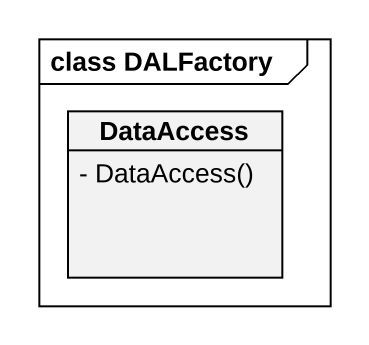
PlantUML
@startuml
mainframe class DALFactory
hide circle
hide empty members
skinparam classAttributeIconSize 0
class DataAccess {
  - DataAccess()
}
@enduml
